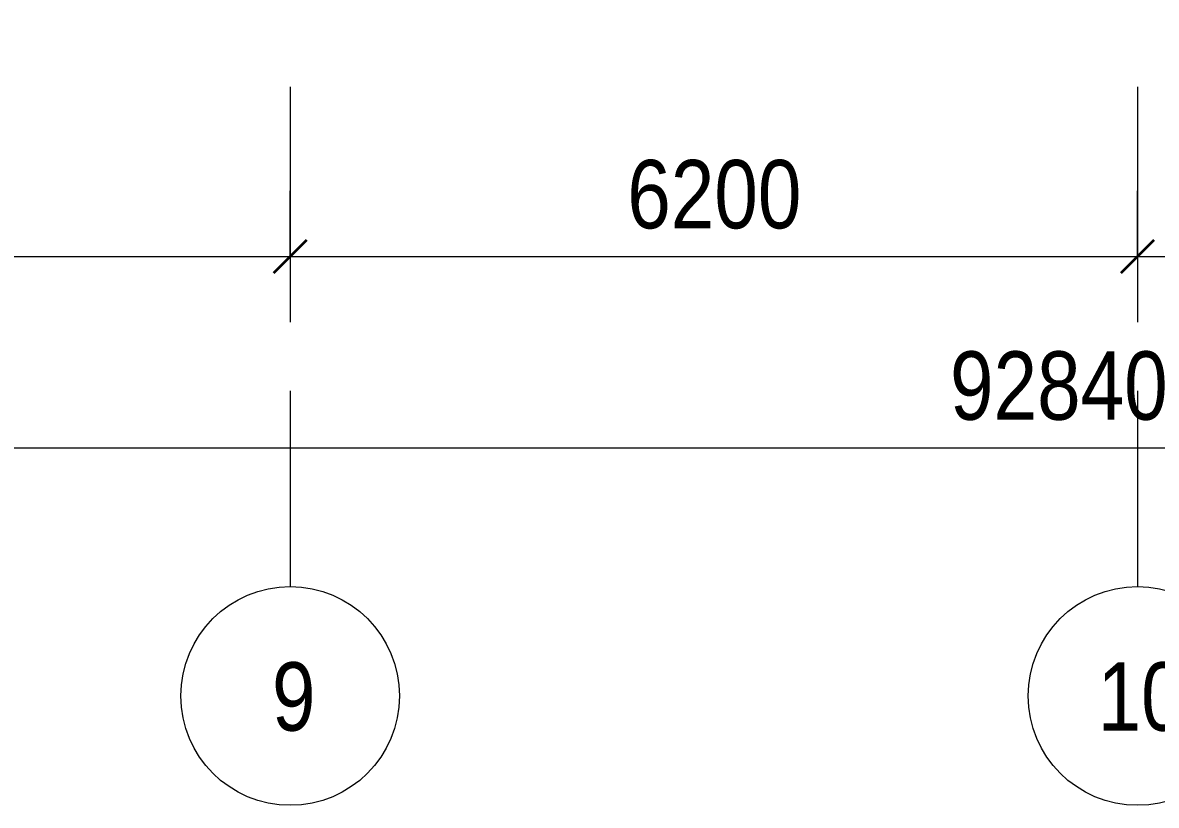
# Model space of a CAD drawing. Header units: millimetres. Extents: x 48966 to 155647, y -43515 to 26217.
# Drawn here: x 96174 to 104469, y -43338 to -37613 of the extents above; entities that cross this region are included whole.
import ezdxf

# ---------------------------------------------------------------- set-up
doc = ezdxf.new("R2010")
doc.units = ezdxf.units.MM
doc.linetypes.add('Осевые', pattern=[6350, 1270, -952.5, 3175, -952.5])
for name, color, linetype, lineweight in [('Оси', 7, 'Continuous', 9), ('Оси-1', 7, 'Continuous', 18), ('Оси-2', 7, 'Осевые', 9), ('Размеры', 7, 'Continuous', 9), ('Размеры-200', 7, 'Continuous', 9)]:
    doc.layers.add(name, color=color, linetype=linetype, lineweight=lineweight)
doc.styles.add('Arial Narrow', font='Arial Narrow.ttf', dxfattribs={"height": 500})
doc.dimstyles.new('Диагональ_-_2_5_мм_Arial_narrow', dxfattribs={"dimscale": 304.8, "dimtxt": 511.715487, "dimasz": 0.787402, "dimexe": 1.574803, "dimexo": 0.0625, "dimgap": 0.19685, "dimtad": 1, "dimdec": 0, "dimzin": 0, "dimdsep": 46, "dimtxsty": 'Arial Narrow', "dimblk1": 'OBLIQUE', "dimblk2": 'OBLIQUE', "dimsah": 1, "dimcen": 0.09, "dimdle": 1.574803, "dimazin": 0, "dimtfac": 1, "dimtdec": 4, "dimtix": 1, "dimtmove": 0, "dimatfit": 3, "dimfxl": 1.574803, "dimfxlon": 1, "dimtvp": 1, "dimtolj": 1, "dimtzin": 0, "dimarcsym": 2})

# ---------------------------------------------------------------- blocks, each defined once
blk = doc.blocks.new('Ось сетки - По умолчанию 2-349628-План 5-го этажа на отм_ _12_600')
at = {"layer": 'Оси-1'}
blk.add_circle((0, 0), 4, dxfattribs=at)
blk = doc.blocks.new('DIMBLOCK1-План 5-го этажа на отм_ _12_600')
at = {"layer": 'Размеры-200', "lineweight": 35, "transparency": 16777216}
for points in [[(57331.6, -40723.6), (57451.6, -40603.6), (57211.6, -40843.6)], [(150171.6, -40723.6), (150291.6, -40603.6), (150051.6, -40843.6)]]:
    blk.add_hatch(color=256, dxfattribs=at).paths.add_polyline_path(points, flags=0)
at = {"layer": 'Размеры-200', "transparency": 16777216}
for p, q in [((57331.6, -40243.6), (57331.6, -41203.6)), ((57331.6, -40723.6), (57331.6, -40243.6)), ((150171.6, -40243.6), (150171.6, -41203.6)), ((150171.6, -40723.6), (150171.6, -40243.6)), ((56851.6, -40723.6), (150651.6, -40723.6))]:
    blk.add_line(p, q, dxfattribs=at)
at = {"layer": 'Размеры-200', "lineweight": 35, "transparency": 16777216}
for p, q in [((57451.6, -40603.6), (57211.6, -40843.6)), ((57331.6, -40723.6), (57451.6, -40603.6)), ((150291.6, -40603.6), (150051.6, -40843.6)), ((150171.6, -40723.6), (150291.6, -40603.6)), ((57211.6, -40843.6), (57331.6, -40723.6)), ((150051.6, -40843.6), (150171.6, -40723.6))]:
    blk.add_line(p, q, dxfattribs=at)
at = {"layer": 'Размеры-200', "color": 0, "transparency": 16777216, "insert": (102959.7, -40017.4), "char_height": 500, "width": 1900.658, "attachment_point": 1, "line_spacing_factor": 0.974696, "style": 'Arial Narrow'}
blk.add_mtext('92840', dxfattribs=at)
blk = doc.blocks.new('_Oblique')
at = {"color": 0, "linetype": 'ByBlock', "lineweight": -2}
blk.add_line((-0.5, -0.5), (0.5, 0.5), dxfattribs=at)
blk = doc.blocks.new('DIMBLOCK9-План 5-го этажа на отм_ _12_600')
at = {"layer": 'Размеры-200', "lineweight": 35, "transparency": 16777216}
for points in [[(91931.6, -39323.6), (92051.6, -39203.6), (91811.6, -39443.6)], [(98131.6, -39323.6), (98251.6, -39203.6), (98011.6, -39443.6)]]:
    blk.add_hatch(color=256, dxfattribs=at).paths.add_polyline_path(points, flags=0)
at = {"layer": 'Размеры-200', "transparency": 16777216}
for p, q in [((91931.6, -38843.6), (91931.6, -39803.6)), ((91931.6, -39323.6), (91931.6, -38843.6)), ((98131.6, -38843.6), (98131.6, -39803.6)), ((98131.6, -39323.6), (98131.6, -38843.6)), ((91931.6, -39323.6), (98131.6, -39323.6))]:
    blk.add_line(p, q, dxfattribs=at)
at = {"layer": 'Размеры-200', "lineweight": 35, "transparency": 16777216}
for p, q in [((92051.6, -39203.6), (91811.6, -39443.6)), ((91931.6, -39323.6), (92051.6, -39203.6)), ((98251.6, -39203.6), (98011.6, -39443.6)), ((98131.6, -39323.6), (98251.6, -39203.6)), ((91811.6, -39443.6), (91931.6, -39323.6)), ((98011.6, -39443.6), (98131.6, -39323.6))]:
    blk.add_line(p, q, dxfattribs=at)
at = {"layer": 'Размеры-200', "color": 0, "transparency": 16777216, "insert": (94398.1, -38617.4), "char_height": 500, "width": 1520.526, "attachment_point": 1, "line_spacing_factor": 0.974696, "style": 'Arial Narrow'}
blk.add_mtext('6200', dxfattribs=at)
blk = doc.blocks.new('DIMBLOCK10-План 5-го этажа на отм_ _12_600')
at = {"layer": 'Размеры-200', "lineweight": 35, "transparency": 16777216}
for points in [[(98131.6, -39323.6), (98251.6, -39203.6), (98011.6, -39443.6)], [(104331.6, -39323.6), (104451.6, -39203.6), (104211.6, -39443.6)]]:
    blk.add_hatch(color=256, dxfattribs=at).paths.add_polyline_path(points, flags=0)
at = {"layer": 'Размеры-200', "transparency": 16777216}
for p, q in [((98131.6, -38843.6), (98131.6, -39803.6)), ((98131.6, -39323.6), (98131.6, -38843.6)), ((104331.6, -38843.6), (104331.6, -39803.6)), ((104331.6, -39323.6), (104331.6, -38843.6)), ((98131.6, -39323.6), (104331.6, -39323.6))]:
    blk.add_line(p, q, dxfattribs=at)
at = {"layer": 'Размеры-200', "lineweight": 35, "transparency": 16777216}
for p, q in [((98251.6, -39203.6), (98011.6, -39443.6)), ((98131.6, -39323.6), (98251.6, -39203.6)), ((104451.6, -39203.6), (104211.6, -39443.6)), ((104331.6, -39323.6), (104451.6, -39203.6)), ((98011.6, -39443.6), (98131.6, -39323.6)), ((104211.6, -39443.6), (104331.6, -39323.6))]:
    blk.add_line(p, q, dxfattribs=at)
at = {"layer": 'Размеры-200', "color": 0, "transparency": 16777216, "insert": (100598.1, -38617.4), "char_height": 500, "width": 1520.526, "attachment_point": 1, "line_spacing_factor": 0.974696, "style": 'Arial Narrow'}
blk.add_mtext('6200', dxfattribs=at)
blk = doc.blocks.new('DIMBLOCK11-План 5-го этажа на отм_ _12_600')
at = {"layer": 'Размеры-200', "lineweight": 35, "transparency": 16777216}
for points in [[(104331.6, -39323.6), (104451.6, -39203.6), (104211.6, -39443.6)], [(106531.6, -39323.6), (106651.6, -39203.6), (106411.6, -39443.6)]]:
    blk.add_hatch(color=256, dxfattribs=at).paths.add_polyline_path(points, flags=0)
at = {"layer": 'Размеры-200', "transparency": 16777216}
for p, q in [((104331.6, -38843.6), (104331.6, -39803.6)), ((104331.6, -39323.6), (104331.6, -38843.6)), ((106531.6, -38843.6), (106531.6, -39803.6)), ((106531.6, -39323.6), (106531.6, -38843.6)), ((104331.6, -39323.6), (106531.6, -39323.6))]:
    blk.add_line(p, q, dxfattribs=at)
at = {"layer": 'Размеры-200', "lineweight": 35, "transparency": 16777216}
for p, q in [((104451.6, -39203.6), (104211.6, -39443.6)), ((104331.6, -39323.6), (104451.6, -39203.6)), ((106651.6, -39203.6), (106411.6, -39443.6)), ((106531.6, -39323.6), (106651.6, -39203.6)), ((104211.6, -39443.6), (104331.6, -39323.6)), ((106411.6, -39443.6), (106531.6, -39323.6))]:
    blk.add_line(p, q, dxfattribs=at)
at = {"layer": 'Размеры-200', "color": 0, "transparency": 16777216, "insert": (104798.1, -38617.4), "char_height": 500, "width": 1520.526, "attachment_point": 1, "line_spacing_factor": 0.974696, "style": 'Arial Narrow'}
blk.add_mtext('2200', dxfattribs=at)

msp = doc.modelspace()

# ---------------------------------------------------------------- linework, layer by layer
at = {"layer": 'Оси-2'}
for p, q in [((98131.6, 25417.1), (98131.6, -41737.8)), ((104331.6, 25417.1), (104331.6, -41737.8))]:
    msp.add_line(p, q, dxfattribs=at)

# ---------------------------------------------------------------- block references
at = {"layer": 'Оси-1', "xscale": 199.9999999999999, "yscale": 199.9999999999999, "zscale": 199.9999999999999, "rotation": 180}
for p in [(98131.6, -42537.8), (104331.6, -42537.8)]:
    msp.add_blockref('Ось сетки - По умолчанию 2-349628-План 5-го этажа на отм_ _12_600', p, dxfattribs=at)

# ---------------------------------------------------------------- texts
at = {"layer": 'Оси', "char_height": 500, "attachment_point": 1, "style": 'Arial Narrow'}
for s, insert, width in [('\\fArial Narrow|b0|i0|c204|p34|;9', (97998.4, -42291.7), 384.81), ('10', (104039.4, -42291.7), 769.62)]:
    msp.add_mtext(s, dxfattribs=dict(at, insert=insert, width=width))

# ---------------------------------------------------------------- dimensions: what is measured, and where the dimension line sits
at = {"layer": 'Размеры'}
for base, p1, p2, override, picture, middle in [((98131.6, -39323.6), (91931.6, -38843.6), (98131.6, -38843.6), {"dimpost": '<>', "dimfxl": 6200}, 'DIMBLOCK9-План 5-го этажа на отм_ _12_600', (95031.6, -39008.3)), ((104331.6, -39323.6), (98131.6, -38843.6), (104331.6, -38843.6), {"dimpost": '<>', "dimfxl": 6200}, 'DIMBLOCK10-План 5-го этажа на отм_ _12_600', (101231.6, -39008.3)), ((106531.6, -39323.6), (104331.6, -38843.6), (106531.6, -38843.6), {"dimpost": '<>', "dimfxl": 2200}, 'DIMBLOCK11-План 5-го этажа на отм_ _12_600', (105431.6, -39008.3)), ((150171.6, -40723.6), (57331.6, -40243.6), (150171.6, -40243.6), {"dimpost": '<>', "dimfxl": 92840}, 'DIMBLOCK1-План 5-го этажа на отм_ _12_600', (103751.6, -40408.3))]:
    dim = msp.add_linear_dim(base=base, p1=p1, p2=p2, dimstyle='Диагональ_-_2_5_мм_Arial_narrow', override=override, dxfattribs=at)
    dim.commit()
    dim.dimension.update_dxf_attribs({"geometry": picture, "text_midpoint": middle})

doc.saveas('drawing.dxf')
